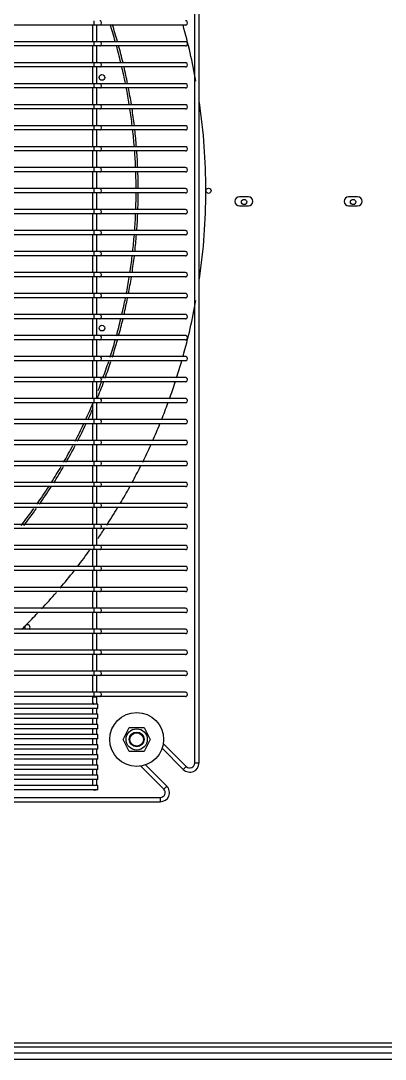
# Model space of a CAD drawing. Header units: metres. Extents: x -367 to 374, y -238 to 224.
# Drawn here: x 358.765 to 359.022, y 198.29 to 199.024 of the extents above; entities that cross this region are included whole.
import ezdxf
from ezdxf.enums import TextEntityAlignment as Align

# ---------------------------------------------------------------- set-up
doc = ezdxf.new("R2010")
doc.units = ezdxf.units.M
for name, color, linetype in [('ELE-ALIMENTADORES', 160, 'Continuous'), ('LA_BAU_BASES GERAIS_R00$0$ARQ-XREF-ATT', 8, 'Continuous'), ('LA_BAU_BASES GERAIS_R00$0$BASE', 253, 'Continuous'), ('LA_BAU_BASES GERAIS_R00$0$dutos', 31, 'Continuous')]:
    doc.layers.add(name, color=color, linetype=linetype)
doc.styles.add('LA_BAU_BASES GERAIS_R00$0$R60-125-RS', font='romans.shx', dxfattribs={"height": 0.19})
doc.styles.add('LA_BAU_BASES GERAIS_R00$0$R80-100-RS', font='romans.shx', dxfattribs={"height": 0.203})

# ---------------------------------------------------------------- blocks, each defined once
blk = doc.blocks.new('LA_BAU_BASES GERAIS_R00$0$A$C2E3D5B4E')
at = {"layer": 'LA_BAU_BASES GERAIS_R00$0$dutos', "color": 251}
for p, q in [((-7.86192, 20.54946), (-7.86192, 21.35734)), ((-7.85892, 20.54946), (-7.85892, 21.35734)), ((-7.93292, 21.07064), (-7.93292, 21.07364)), ((-7.86838, 21.07064), (-8.71432, 21.07064)), ((-7.93392, 21.05882), (-7.93392, 21.07064)), ((-7.93092, 21.05882), (-7.93092, 21.07064)), ((-7.86838, 21.05882), (-8.71432, 21.05882)), ((-7.93292, 21.05582), (-7.93292, 21.05882)), ((-7.86838, 21.05582), (-8.71432, 21.05582)), ((-7.93392, 21.044), (-7.93392, 21.05582)), ((-7.93092, 21.044), (-7.93092, 21.05582)), ((-7.86838, 21.044), (-8.71432, 21.044)), ((-7.93292, 21.041), (-7.93292, 21.044)), ((-7.86838, 21.041), (-8.71432, 21.041)), ((-7.93392, 21.02918), (-7.93392, 21.041)), ((-7.93092, 21.02918), (-7.93092, 21.041)), ((-7.86838, 21.02918), (-8.71432, 21.02918)), ((-7.93292, 21.02618), (-7.93292, 21.02918)), ((-7.86838, 21.02618), (-8.71432, 21.02618)), ((-7.93392, 21.01436), (-7.93392, 21.02618)), ((-7.93092, 21.01436), (-7.93092, 21.02618)), ((-7.86838, 21.01436), (-8.71432, 21.01436)), ((-7.93292, 21.01136), (-7.93292, 21.01436)), ((-7.86838, 21.01136), (-8.71432, 21.01136)), ((-7.93392, 20.99954), (-7.93392, 21.01136)), ((-7.93092, 20.99954), (-7.93092, 21.01136)), ((-7.86838, 20.99954), (-8.71432, 20.99954)), ((-7.93292, 20.99654), (-7.93292, 20.99954)), ((-7.86838, 20.99654), (-8.71432, 20.99654)), ((-7.93392, 20.98472), (-7.93392, 20.99654)), ((-7.93092, 20.98472), (-7.93092, 20.99654)), ((-7.86838, 20.98472), (-8.71432, 20.98472)), ((-7.93292, 20.98172), (-7.93292, 20.98472)), ((-7.86838, 20.98172), (-8.71432, 20.98172)), ((-7.93392, 20.9699), (-7.93392, 20.98172)), ((-7.93092, 20.9699), (-7.93092, 20.98172)), ((-7.86838, 20.9699), (-8.71432, 20.9699)), ((-7.93292, 20.9669), (-7.93292, 20.9699)), ((-7.86838, 20.9669), (-8.71432, 20.9669)), ((-7.93392, 20.95508), (-7.93392, 20.9669)), ((-7.93092, 20.95508), (-7.93092, 20.9669)), ((-7.86838, 20.95508), (-8.71432, 20.95508)), ((-7.93292, 20.95208), (-7.93292, 20.95508)), ((-7.86838, 20.95208), (-8.71432, 20.95208)), ((-7.93392, 20.94026), (-7.93392, 20.95208)), ((-7.93092, 20.94026), (-7.93092, 20.95208)), ((-7.82402, 20.94923), (-7.83042, 20.94923)), ((-7.74702, 20.94923), (-7.75342, 20.94923)), ((-7.86838, 20.94026), (-8.71432, 20.94026)), ((-7.93292, 20.93726), (-7.93292, 20.94026)), ((-7.83042, 20.94293), (-7.82402, 20.94293)), ((-7.75342, 20.94293), (-7.74702, 20.94293)), ((-7.86838, 20.93726), (-8.71432, 20.93726)), ((-7.93392, 20.92544), (-7.93392, 20.93726)), ((-7.93092, 20.92544), (-7.93092, 20.93726)), ((-7.86838, 20.92544), (-8.71432, 20.92544)), ((-7.93292, 20.92244), (-7.93292, 20.92544)), ((-7.86838, 20.92244), (-8.71432, 20.92244)), ((-7.93392, 20.91062), (-7.93392, 20.92244)), ((-7.93092, 20.91062), (-7.93092, 20.92244)), ((-7.86838, 20.91062), (-8.71432, 20.91062)), ((-7.93292, 20.90762), (-7.93292, 20.91062)), ((-7.86838, 20.90762), (-8.71432, 20.90762)), ((-7.93392, 20.8958), (-7.93392, 20.90762)), ((-7.93092, 20.8958), (-7.93092, 20.90762)), ((-7.86838, 20.8958), (-8.71432, 20.8958)), ((-7.93292, 20.8928), (-7.93292, 20.8958)), ((-7.86838, 20.8928), (-8.71432, 20.8928)), ((-7.93392, 20.88098), (-7.93392, 20.8928)), ((-7.93092, 20.88098), (-7.93092, 20.8928)), ((-7.86838, 20.88098), (-8.71432, 20.88098)), ((-7.93292, 20.87798), (-7.93292, 20.88098)), ((-7.86838, 20.87798), (-8.71432, 20.87798)), ((-7.93392, 20.86616), (-7.93392, 20.87798)), ((-7.93092, 20.86616), (-7.93092, 20.87798)), ((-7.86838, 20.86616), (-8.71432, 20.86616)), ((-7.93292, 20.86316), (-7.93292, 20.86616)), ((-7.86838, 20.86316), (-8.71432, 20.86316)), ((-7.93392, 20.85134), (-7.93392, 20.86316)), ((-7.93092, 20.85134), (-7.93092, 20.86316)), ((-7.86838, 20.85134), (-8.71432, 20.85134)), ((-7.93292, 20.84834), (-7.93292, 20.85134)), ((-7.86838, 20.84834), (-8.71432, 20.84834)), ((-7.93392, 20.83652), (-7.93392, 20.84834)), ((-7.93092, 20.83652), (-7.93092, 20.84834)), ((-7.86838, 20.83652), (-8.71432, 20.83652)), ((-7.93292, 20.83352), (-7.93292, 20.83652)), ((-7.86838, 20.83352), (-8.71432, 20.83352)), ((-7.93392, 20.8217), (-7.93392, 20.83352)), ((-7.93092, 20.8217), (-7.93092, 20.83352)), ((-7.86838, 20.8217), (-8.71432, 20.8217)), ((-7.86838, 20.8187), (-8.71432, 20.8187)), ((-7.93392, 20.80688), (-7.93392, 20.8187)), ((-7.93292, 20.8187), (-7.93292, 20.8217)), ((-7.93092, 20.80688), (-7.93092, 20.8187)), ((-7.86838, 20.80688), (-8.71432, 20.80688)), ((-7.86838, 20.80388), (-8.71432, 20.80388)), ((-7.93392, 20.79206), (-7.93392, 20.80388)), ((-7.93292, 20.80388), (-7.93292, 20.80688)), ((-7.93092, 20.79206), (-7.93092, 20.80388)), ((-7.86838, 20.79206), (-8.71432, 20.79206)), ((-7.86838, 20.78906), (-8.71432, 20.78906)), ((-7.93392, 20.77724), (-7.93392, 20.78906)), ((-7.93292, 20.78906), (-7.93292, 20.79206)), ((-7.93092, 20.77724), (-7.93092, 20.78906)), ((-7.86838, 20.77724), (-8.71432, 20.77724)), ((-7.86838, 20.77424), (-8.71432, 20.77424)), ((-7.93392, 20.76242), (-7.93392, 20.77424)), ((-7.93292, 20.77424), (-7.93292, 20.77724)), ((-7.93092, 20.76242), (-7.93092, 20.77424)), ((-7.86838, 20.76242), (-8.71432, 20.76242)), ((-7.86838, 20.75942), (-8.71432, 20.75942)), ((-7.93392, 20.7476), (-7.93392, 20.75942)), ((-7.93292, 20.75942), (-7.93292, 20.76242)), ((-7.93092, 20.7476), (-7.93092, 20.75942)), ((-7.86838, 20.7476), (-8.71432, 20.7476)), ((-7.86838, 20.7446), (-8.71432, 20.7446)), ((-7.93392, 20.73278), (-7.93392, 20.7446)), ((-7.93292, 20.7446), (-7.93292, 20.7476)), ((-7.93092, 20.73278), (-7.93092, 20.7446)), ((-7.86838, 20.73278), (-8.71432, 20.73278)), ((-7.86838, 20.72978), (-8.71432, 20.72978)), ((-7.93392, 20.71796), (-7.93392, 20.72978)), ((-7.93292, 20.72978), (-7.93292, 20.73278)), ((-7.93092, 20.71796), (-7.93092, 20.72978)), ((-7.86838, 20.71796), (-8.71432, 20.71796)), ((-7.86838, 20.71496), (-8.71432, 20.71496)), ((-7.93392, 20.70314), (-7.93392, 20.71496)), ((-7.93292, 20.71496), (-7.93292, 20.71796)), ((-7.93092, 20.70314), (-7.93092, 20.71496)), ((-7.86838, 20.70314), (-8.71432, 20.70314)), ((-7.86838, 20.70014), (-8.71432, 20.70014)), ((-7.93392, 20.68832), (-7.93392, 20.70014)), ((-7.93292, 20.70014), (-7.93292, 20.70314)), ((-7.93092, 20.68832), (-7.93092, 20.70014)), ((-7.86838, 20.68832), (-8.71432, 20.68832)), ((-7.86838, 20.68532), (-8.71432, 20.68532)), ((-7.93392, 20.6735), (-7.93392, 20.68532)), ((-7.93292, 20.68532), (-7.93292, 20.68832)), ((-7.93092, 20.6735), (-7.93092, 20.68532)), ((-7.86838, 20.6735), (-8.71432, 20.6735)), ((-7.86838, 20.6705), (-8.71432, 20.6705)), ((-7.93392, 20.65868), (-7.93392, 20.6705)), ((-7.93292, 20.6705), (-7.93292, 20.6735)), ((-7.93092, 20.65868), (-7.93092, 20.6705)), ((-7.86838, 20.65868), (-8.71432, 20.65868)), ((-7.86838, 20.65568), (-8.71432, 20.65568)), ((-7.93392, 20.64386), (-7.93392, 20.65568)), ((-7.93292, 20.65568), (-7.93292, 20.65868)), ((-7.93092, 20.64386), (-7.93092, 20.65568)), ((-7.86838, 20.64386), (-8.71432, 20.64386)), ((-7.86838, 20.64086), (-8.71432, 20.64086)), ((-7.93392, 20.62904), (-7.93392, 20.64086)), ((-7.93292, 20.64086), (-7.93292, 20.64386)), ((-7.93092, 20.62904), (-7.93092, 20.64086)), ((-7.86838, 20.62904), (-8.71432, 20.62904)), ((-7.86838, 20.62604), (-8.71432, 20.62604)), ((-7.93392, 20.61422), (-7.93392, 20.62604)), ((-7.93292, 20.62604), (-7.93292, 20.62904)), ((-7.93092, 20.61422), (-7.93092, 20.62604)), ((-7.86838, 20.61422), (-8.71432, 20.61422)), ((-7.86838, 20.61122), (-8.71432, 20.61122)), ((-7.93392, 20.5994), (-7.93392, 20.61122)), ((-7.93292, 20.61122), (-7.93292, 20.61422)), ((-7.93092, 20.5994), (-7.93092, 20.61122)), ((-7.86838, 20.5994), (-8.71432, 20.5994)), ((-7.86838, 20.5964), (-8.71432, 20.5964)), ((-7.93392, 20.59102), (-7.93392, 20.5964)), ((-7.93392, 20.59608), (-7.93092, 20.59608)), ((-7.93292, 20.5964), (-7.93292, 20.5994)), ((-7.93092, 20.59102), (-7.93092, 20.5964)), ((-7.93042, 20.59102), (-8.65042, 20.59102)), ((-7.93042, 20.58802), (-8.65042, 20.58802)), ((-7.93392, 20.58384), (-7.93392, 20.58802)), ((-7.93092, 20.58383), (-7.93092, 20.58802)), ((-7.93042, 20.58803), (-7.93042, 20.59102)), ((-7.93042, 20.58384), (-8.65042, 20.58384)), ((-7.93042, 20.58084), (-8.65042, 20.58084)), ((-7.93392, 20.57665), (-7.93392, 20.58084)), ((-7.93092, 20.57665), (-7.93092, 20.58084)), ((-7.93042, 20.58084), (-7.93042, 20.58383)), ((-7.93042, 20.57665), (-8.65042, 20.57665)), ((-7.93042, 20.57365), (-8.65042, 20.57365)), ((-7.93392, 20.56947), (-7.93392, 20.57365)), ((-7.93092, 20.56946), (-7.93092, 20.57365)), ((-7.93042, 20.57366), (-7.93042, 20.57665)), ((-7.91237, 20.56608), (-7.90824, 20.57458)), ((-7.90824, 20.57458), (-7.8976, 20.57458)), ((-7.8976, 20.57458), (-7.89347, 20.56608)), ((-7.93042, 20.56947), (-8.65042, 20.56947)), ((-7.93042, 20.56647), (-8.65042, 20.56647)), ((-7.93392, 20.56228), (-7.93392, 20.56647)), ((-7.93092, 20.56228), (-7.93092, 20.56647)), ((-7.93042, 20.56647), (-7.93042, 20.56946)), ((-7.90824, 20.55758), (-7.91237, 20.56608)), ((-7.89347, 20.56608), (-7.8976, 20.55758)), ((-7.93042, 20.56228), (-8.65042, 20.56228)), ((-7.93042, 20.55928), (-8.65042, 20.55928)), ((-7.93392, 20.5551), (-7.93392, 20.55928)), ((-7.93092, 20.55509), (-7.93092, 20.55928)), ((-7.93042, 20.55929), (-7.93042, 20.56228)), ((-7.88499, 20.55983), (-7.87001, 20.54486)), ((-7.88415, 20.56323), (-7.86789, 20.54698)), ((-7.93042, 20.5551), (-8.65042, 20.5551)), ((-7.93042, 20.5521), (-8.65042, 20.5521)), ((-7.93392, 20.54791), (-7.93392, 20.5521)), ((-7.93092, 20.54791), (-7.93092, 20.5521)), ((-7.93042, 20.5521), (-7.93042, 20.55509)), ((-7.8976, 20.55758), (-7.90824, 20.55758)), ((-7.93042, 20.54791), (-8.65042, 20.54791)), ((-7.93042, 20.54491), (-8.65042, 20.54491)), ((-7.93392, 20.54073), (-7.93392, 20.54491)), ((-7.93092, 20.54072), (-7.93092, 20.54491)), ((-7.93042, 20.54492), (-7.93042, 20.54791)), ((-7.88382, 20.53106), (-7.90007, 20.54731)), ((-7.8817, 20.53318), (-7.89667, 20.54815)), ((-7.86789, 20.54698), (-7.87001, 20.54486)), ((-7.86192, 20.54946), (-7.85892, 20.54946)), ((-7.93042, 20.54073), (-8.65042, 20.54073)), ((-7.93042, 20.53773), (-8.65042, 20.53773)), ((-7.93392, 20.53354), (-7.93392, 20.53773)), ((-7.93092, 20.53354), (-7.93092, 20.53773)), ((-7.93042, 20.53773), (-7.93042, 20.54072)), ((-7.93042, 20.53354), (-8.65042, 20.53354)), ((-7.93042, 20.53054), (-8.65042, 20.53054)), ((-7.93242, 20.53023), (-7.93154, 20.53048)), ((-7.93042, 20.53055), (-7.93042, 20.53354)), ((-7.88382, 20.53106), (-7.8817, 20.53318)), ((-8.69418, 20.52508), (-7.88629, 20.52508)), ((-8.69418, 20.52208), (-7.88629, 20.52208)), ((-7.88629, 20.52508), (-7.88629, 20.52208)), ((-6.6928, 20.35155), (-8.8828, 20.35155)), ((-8.88025, 20.349), (-6.69535, 20.349)), ((-8.88025, 20.34022), (-6.69535, 20.34022)), ((-6.74125, 20.34455), (-8.78125, 20.34455))]:
    blk.add_line(p, q, dxfattribs=at)
for points in [[(-7.92767, 21.07214), (-7.92792, 21.07302), (-7.92858, 21.07357), (-7.92898, 21.07364)], [(-7.92898, 21.07064), (-7.92858, 21.07071), (-7.92792, 21.07126), (-7.92767, 21.07214)], [(-7.86707, 21.07214), (-7.86732, 21.07302), (-7.86798, 21.07357), (-7.86838, 21.07364)], [(-7.86838, 21.07065), (-7.86798, 21.07071), (-7.86732, 21.07126), (-7.86707, 21.07214)], [(-7.92767, 21.05732), (-7.92792, 21.0582), (-7.92858, 21.05875), (-7.92898, 21.05882)], [(-7.92898, 21.05582), (-7.92858, 21.05589), (-7.92792, 21.05644), (-7.92767, 21.05732)], [(-7.86707, 21.05732), (-7.86732, 21.0582), (-7.86798, 21.05875), (-7.86838, 21.05882)], [(-7.86838, 21.05583), (-7.86798, 21.05589), (-7.86732, 21.05644), (-7.86707, 21.05732)], [(-7.92767, 21.0425), (-7.92792, 21.04338), (-7.92858, 21.04393), (-7.92898, 21.044)], [(-7.92898, 21.041), (-7.92858, 21.04107), (-7.92792, 21.04162), (-7.92767, 21.0425)], [(-7.86707, 21.0425), (-7.86732, 21.04338), (-7.86798, 21.04393), (-7.86838, 21.044)], [(-7.86838, 21.04101), (-7.86798, 21.04107), (-7.86732, 21.04162), (-7.86707, 21.0425)], [(-7.92767, 21.02768), (-7.92792, 21.02856), (-7.92858, 21.02911), (-7.92898, 21.02918)], [(-7.92898, 21.02618), (-7.92858, 21.02625), (-7.92792, 21.0268), (-7.92767, 21.02768)], [(-7.86707, 21.02768), (-7.86732, 21.02856), (-7.86798, 21.02911), (-7.86838, 21.02918)], [(-7.86838, 21.02619), (-7.86798, 21.02625), (-7.86732, 21.0268), (-7.86707, 21.02768)], [(-7.92767, 21.01286), (-7.92792, 21.01374), (-7.92858, 21.01429), (-7.92898, 21.01436)], [(-7.92898, 21.01136), (-7.92858, 21.01143), (-7.92792, 21.01198), (-7.92767, 21.01286)], [(-7.86707, 21.01286), (-7.86732, 21.01374), (-7.86798, 21.01429), (-7.86838, 21.01436)], [(-7.86838, 21.01137), (-7.86798, 21.01143), (-7.86732, 21.01198), (-7.86707, 21.01286)], [(-7.92767, 20.99804), (-7.92792, 20.99892), (-7.92858, 20.99947), (-7.92898, 20.99954)], [(-7.92898, 20.99654), (-7.92858, 20.99661), (-7.92792, 20.99716), (-7.92767, 20.99804)], [(-7.86707, 20.99804), (-7.86732, 20.99892), (-7.86798, 20.99947), (-7.86838, 20.99954)], [(-7.86838, 20.99655), (-7.86798, 20.99661), (-7.86732, 20.99716), (-7.86707, 20.99804)], [(-7.92767, 20.98322), (-7.92792, 20.9841), (-7.92858, 20.98465), (-7.92898, 20.98472)], [(-7.92898, 20.98172), (-7.92858, 20.98179), (-7.92792, 20.98234), (-7.92767, 20.98322)], [(-7.86707, 20.98322), (-7.86732, 20.9841), (-7.86798, 20.98465), (-7.86838, 20.98472)], [(-7.86838, 20.98173), (-7.86798, 20.98179), (-7.86732, 20.98234), (-7.86707, 20.98322)], [(-7.92767, 20.9684), (-7.92792, 20.96928), (-7.92858, 20.96983), (-7.92898, 20.9699)], [(-7.92898, 20.9669), (-7.92858, 20.96697), (-7.92792, 20.96752), (-7.92767, 20.9684)], [(-7.86707, 20.9684), (-7.86732, 20.96928), (-7.86798, 20.96983), (-7.86838, 20.9699)], [(-7.86838, 20.96691), (-7.86798, 20.96697), (-7.86732, 20.96752), (-7.86707, 20.9684)], [(-7.92767, 20.95358), (-7.92792, 20.95446), (-7.92858, 20.95501), (-7.92898, 20.95508)], [(-7.86707, 20.95358), (-7.86732, 20.95446), (-7.86798, 20.95501), (-7.86838, 20.95508)], [(-7.92898, 20.95208), (-7.92858, 20.95215), (-7.92792, 20.9527), (-7.92767, 20.95358)], [(-7.86838, 20.95209), (-7.86798, 20.95215), (-7.86732, 20.9527), (-7.86707, 20.95358)], [(-7.92767, 20.93876), (-7.92792, 20.93964), (-7.92858, 20.94019), (-7.92898, 20.94026)], [(-7.86707, 20.93876), (-7.86732, 20.93964), (-7.86798, 20.94019), (-7.86838, 20.94026)], [(-7.92898, 20.93726), (-7.92858, 20.93733), (-7.92792, 20.93788), (-7.92767, 20.93876)], [(-7.86838, 20.93727), (-7.86798, 20.93733), (-7.86732, 20.93788), (-7.86707, 20.93876)], [(-7.92767, 20.92394), (-7.92792, 20.92482), (-7.92858, 20.92537), (-7.92898, 20.92544)], [(-7.86707, 20.92394), (-7.86732, 20.92482), (-7.86798, 20.92537), (-7.86838, 20.92544)], [(-7.92898, 20.92244), (-7.92858, 20.92251), (-7.92792, 20.92306), (-7.92767, 20.92394)], [(-7.86838, 20.92245), (-7.86798, 20.92251), (-7.86732, 20.92306), (-7.86707, 20.92394)], [(-7.92767, 20.90912), (-7.92792, 20.91), (-7.92858, 20.91055), (-7.92898, 20.91062)], [(-7.86707, 20.90912), (-7.86732, 20.91), (-7.86798, 20.91055), (-7.86838, 20.91062)], [(-7.92898, 20.90762), (-7.92858, 20.90769), (-7.92792, 20.90824), (-7.92767, 20.90912)], [(-7.86838, 20.90763), (-7.86798, 20.90769), (-7.86732, 20.90824), (-7.86707, 20.90912)], [(-7.92767, 20.8943), (-7.92792, 20.89518), (-7.92858, 20.89573), (-7.92898, 20.8958)], [(-7.86707, 20.8943), (-7.86732, 20.89518), (-7.86798, 20.89573), (-7.86838, 20.8958)], [(-7.92898, 20.8928), (-7.92858, 20.89287), (-7.92792, 20.89342), (-7.92767, 20.8943)], [(-7.86838, 20.89281), (-7.86798, 20.89287), (-7.86732, 20.89342), (-7.86707, 20.8943)], [(-7.92767, 20.87948), (-7.92792, 20.88036), (-7.92858, 20.88091), (-7.92898, 20.88098)], [(-7.86707, 20.87948), (-7.86732, 20.88036), (-7.86798, 20.88091), (-7.86838, 20.88098)], [(-7.92898, 20.87798), (-7.92858, 20.87805), (-7.92792, 20.8786), (-7.92767, 20.87948)], [(-7.86838, 20.87799), (-7.86798, 20.87805), (-7.86732, 20.8786), (-7.86707, 20.87948)], [(-7.92767, 20.86466), (-7.92792, 20.86554), (-7.92858, 20.86609), (-7.92898, 20.86616)], [(-7.86707, 20.86466), (-7.86732, 20.86554), (-7.86798, 20.86609), (-7.86838, 20.86616)], [(-7.92898, 20.86316), (-7.92858, 20.86323), (-7.92792, 20.86378), (-7.92767, 20.86466)], [(-7.86838, 20.86317), (-7.86798, 20.86323), (-7.86732, 20.86378), (-7.86707, 20.86466)], [(-7.92767, 20.84984), (-7.92792, 20.85072), (-7.92858, 20.85127), (-7.92898, 20.85134)], [(-7.86707, 20.84984), (-7.86732, 20.85072), (-7.86798, 20.85127), (-7.86838, 20.85134)], [(-7.92898, 20.84834), (-7.92858, 20.84841), (-7.92792, 20.84896), (-7.92767, 20.84984)], [(-7.86838, 20.84835), (-7.86798, 20.84841), (-7.86732, 20.84896), (-7.86707, 20.84984)], [(-7.92767, 20.83502), (-7.92792, 20.8359), (-7.92858, 20.83645), (-7.92898, 20.83652)], [(-7.86707, 20.83502), (-7.86732, 20.8359), (-7.86798, 20.83645), (-7.86838, 20.83652)], [(-7.92898, 20.83352), (-7.92858, 20.83359), (-7.92792, 20.83414), (-7.92767, 20.83502)], [(-7.86838, 20.83353), (-7.86798, 20.83359), (-7.86732, 20.83414), (-7.86707, 20.83502)], [(-7.92767, 20.8202), (-7.92792, 20.82108), (-7.92858, 20.82163), (-7.92898, 20.8217)], [(-7.92898, 20.8187), (-7.92858, 20.81877), (-7.92792, 20.81932), (-7.92767, 20.8202)], [(-7.86707, 20.8202), (-7.86732, 20.82108), (-7.86798, 20.82163), (-7.86838, 20.8217)], [(-7.86838, 20.81871), (-7.86798, 20.81877), (-7.86732, 20.81932), (-7.86707, 20.8202)], [(-7.92767, 20.80538), (-7.92792, 20.80626), (-7.92858, 20.80681), (-7.92898, 20.80688)], [(-7.92898, 20.80388), (-7.92858, 20.80395), (-7.92792, 20.8045), (-7.92767, 20.80538)], [(-7.86707, 20.80538), (-7.86732, 20.80626), (-7.86798, 20.80681), (-7.86838, 20.80688)], [(-7.86838, 20.80389), (-7.86798, 20.80395), (-7.86732, 20.8045), (-7.86707, 20.80538)], [(-7.92767, 20.79056), (-7.92792, 20.79144), (-7.92858, 20.79199), (-7.92898, 20.79206)], [(-7.92898, 20.78906), (-7.92858, 20.78913), (-7.92792, 20.78968), (-7.92767, 20.79056)], [(-7.86707, 20.79056), (-7.86732, 20.79144), (-7.86798, 20.79199), (-7.86838, 20.79206)], [(-7.86838, 20.78907), (-7.86798, 20.78913), (-7.86732, 20.78968), (-7.86707, 20.79056)], [(-7.92767, 20.77574), (-7.92792, 20.77662), (-7.92858, 20.77717), (-7.92898, 20.77724)], [(-7.92898, 20.77424), (-7.92858, 20.77431), (-7.92792, 20.77486), (-7.92767, 20.77574)], [(-7.86707, 20.77574), (-7.86732, 20.77662), (-7.86798, 20.77717), (-7.86838, 20.77724)], [(-7.86838, 20.77425), (-7.86798, 20.77431), (-7.86732, 20.77486), (-7.86707, 20.77574)], [(-7.92767, 20.76092), (-7.92792, 20.7618), (-7.92858, 20.76235), (-7.92898, 20.76242)], [(-7.92898, 20.75942), (-7.92858, 20.75949), (-7.92792, 20.76004), (-7.92767, 20.76092)], [(-7.86707, 20.76092), (-7.86732, 20.7618), (-7.86798, 20.76235), (-7.86838, 20.76242)], [(-7.86838, 20.75943), (-7.86798, 20.75949), (-7.86732, 20.76004), (-7.86707, 20.76092)], [(-7.92767, 20.7461), (-7.92792, 20.74698), (-7.92858, 20.74753), (-7.92898, 20.7476)], [(-7.92898, 20.7446), (-7.92858, 20.74467), (-7.92792, 20.74522), (-7.92767, 20.7461)], [(-7.86707, 20.7461), (-7.86732, 20.74698), (-7.86798, 20.74753), (-7.86838, 20.7476)], [(-7.86838, 20.74461), (-7.86798, 20.74467), (-7.86732, 20.74522), (-7.86707, 20.7461)], [(-7.92767, 20.73128), (-7.92792, 20.73216), (-7.92858, 20.73271), (-7.92898, 20.73278)], [(-7.92898, 20.72978), (-7.92858, 20.72985), (-7.92792, 20.7304), (-7.92767, 20.73128)], [(-7.86707, 20.73128), (-7.86732, 20.73216), (-7.86798, 20.73271), (-7.86838, 20.73278)], [(-7.86838, 20.72979), (-7.86798, 20.72985), (-7.86732, 20.7304), (-7.86707, 20.73128)], [(-7.92767, 20.71646), (-7.92792, 20.71734), (-7.92858, 20.71789), (-7.92898, 20.71796)], [(-7.92898, 20.71496), (-7.92858, 20.71503), (-7.92792, 20.71558), (-7.92767, 20.71646)], [(-7.86707, 20.71646), (-7.86732, 20.71734), (-7.86798, 20.71789), (-7.86838, 20.71796)], [(-7.86838, 20.71497), (-7.86798, 20.71503), (-7.86732, 20.71558), (-7.86707, 20.71646)], [(-7.92767, 20.70164), (-7.92792, 20.70252), (-7.92858, 20.70307), (-7.92898, 20.70314)], [(-7.92898, 20.70014), (-7.92858, 20.70021), (-7.92792, 20.70076), (-7.92767, 20.70164)], [(-7.86707, 20.70164), (-7.86732, 20.70252), (-7.86798, 20.70307), (-7.86838, 20.70314)], [(-7.86838, 20.70015), (-7.86798, 20.70021), (-7.86732, 20.70076), (-7.86707, 20.70164)], [(-7.92767, 20.68682), (-7.92792, 20.6877), (-7.92858, 20.68825), (-7.92898, 20.68832)], [(-7.92898, 20.68532), (-7.92858, 20.68539), (-7.92792, 20.68594), (-7.92767, 20.68682)], [(-7.86707, 20.68682), (-7.86732, 20.6877), (-7.86798, 20.68825), (-7.86838, 20.68832)], [(-7.86838, 20.68533), (-7.86798, 20.68539), (-7.86732, 20.68594), (-7.86707, 20.68682)], [(-7.92767, 20.672), (-7.92792, 20.67288), (-7.92858, 20.67343), (-7.92898, 20.6735)], [(-7.92898, 20.6705), (-7.92858, 20.67057), (-7.92792, 20.67112), (-7.92767, 20.672)], [(-7.86707, 20.672), (-7.86732, 20.67288), (-7.86798, 20.67343), (-7.86838, 20.6735)], [(-7.86838, 20.67051), (-7.86798, 20.67057), (-7.86732, 20.67112), (-7.86707, 20.672)], [(-7.92767, 20.65718), (-7.92792, 20.65806), (-7.92858, 20.65861), (-7.92898, 20.65868)], [(-7.92898, 20.65568), (-7.92858, 20.65575), (-7.92792, 20.6563), (-7.92767, 20.65718)], [(-7.86707, 20.65718), (-7.86732, 20.65806), (-7.86798, 20.65861), (-7.86838, 20.65868)], [(-7.86838, 20.65569), (-7.86798, 20.65575), (-7.86732, 20.6563), (-7.86707, 20.65718)], [(-7.92767, 20.64236), (-7.92792, 20.64324), (-7.92858, 20.64379), (-7.92898, 20.64386)], [(-7.92898, 20.64086), (-7.92858, 20.64093), (-7.92792, 20.64148), (-7.92767, 20.64236)], [(-7.86707, 20.64236), (-7.86732, 20.64324), (-7.86798, 20.64379), (-7.86838, 20.64386)], [(-7.86838, 20.64087), (-7.86798, 20.64093), (-7.86732, 20.64148), (-7.86707, 20.64236)], [(-7.92767, 20.62754), (-7.92792, 20.62842), (-7.92858, 20.62897), (-7.92898, 20.62904)], [(-7.92898, 20.62604), (-7.92858, 20.62611), (-7.92792, 20.62666), (-7.92767, 20.62754)], [(-7.86707, 20.62754), (-7.86732, 20.62842), (-7.86798, 20.62897), (-7.86838, 20.62904)], [(-7.86838, 20.62605), (-7.86798, 20.62611), (-7.86732, 20.62666), (-7.86707, 20.62754)], [(-7.92767, 20.61272), (-7.92792, 20.6136), (-7.92858, 20.61415), (-7.92898, 20.61422)], [(-7.92898, 20.61122), (-7.92858, 20.61129), (-7.92792, 20.61184), (-7.92767, 20.61272)], [(-7.86707, 20.61272), (-7.86732, 20.6136), (-7.86798, 20.61415), (-7.86838, 20.61422)], [(-7.86838, 20.61123), (-7.86798, 20.61129), (-7.86732, 20.61184), (-7.86707, 20.61272)], [(-7.92767, 20.5979), (-7.92792, 20.59878), (-7.92858, 20.59933), (-7.92898, 20.5994)], [(-7.92898, 20.5964), (-7.92858, 20.59647), (-7.92792, 20.59702), (-7.92767, 20.5979)], [(-7.86707, 20.5979), (-7.86732, 20.59878), (-7.86798, 20.59933), (-7.86838, 20.5994)], [(-7.86838, 20.59641), (-7.86798, 20.59647), (-7.86732, 20.59702), (-7.86707, 20.5979)], [(-7.93392, 20.59215), (-7.93385, 20.59174), (-7.9333, 20.59108), (-7.93308, 20.59102)], [(-7.93149, 20.59114), (-7.93099, 20.59174), (-7.93092, 20.59215)], [(-7.93335, 20.53054), (-7.9333, 20.53048), (-7.93242, 20.53023)]]:
    blk.add_lwpolyline(points, dxfattribs=at)
for centre, radius in [((-7.92739, 21.0336), 0.002), ((-7.8523, 20.95358), 0.00185), ((-7.82715, 20.94566), 0.00185), ((-7.75025, 20.94566), 0.00185), ((-7.92739, 20.8566), 0.002), ((-7.90292, 20.56608), 0.019), ((-7.90292, 20.56608), 0.0075), ((-7.90292, 20.56608), 0.0052), ((-7.90292, 20.56608), 0.00476)]:
    blk.add_circle(centre, radius, dxfattribs=at)
for centre, radius, start, end in [((-8.2883, 20.95358), 0.385, 15.90043, 17.76208), ((-8.2883, 20.95358), 0.38649, 15.83632, 17.69078), ((-8.2883, 20.95358), 0.43418, 10.26814, 15.65185), ((-8.2883, 20.95358), 0.385, 13.59254, 15.4279), ((-8.2883, 20.95358), 0.38649, 13.53973, 15.36562), ((-8.2883, 20.95358), 0.385, 11.35428, 13.13944), ((-8.2883, 20.95358), 0.38649, 11.31012, 13.08838), ((-8.2883, 20.95358), 0.385, 9.116, 10.9012), ((-8.2883, 20.95358), 0.38649, 9.08049, 10.85879), ((-8.2883, 20.95358), 0.43418, 0.04426, 8.24093), ((-8.2883, 20.95358), 0.385, 6.87739, 8.66287), ((-8.2883, 20.95358), 0.38649, 6.85054, 8.62912), ((-8.2883, 20.95358), 0.385, 4.63964, 6.42417), ((-8.2883, 20.95358), 0.38649, 4.62171, 6.39907), ((-8.2883, 20.95358), 0.385, 2.43198, 4.19284), ((-8.2883, 20.95358), 0.38649, 2.42257, 4.17663), ((-8.2883, 20.95358), 0.385, 0.22358, 1.98497), ((-8.2883, 20.95358), 0.38649, 0.22272, 1.9773), ((-8.2883, 20.95358), 0.385, 358.01512, 359.77651), ((-8.2883, 20.95358), 0.38649, 358.0228, 359.77737), ((-8.2883, 20.95358), 0.43418, 351.75907, 359.95574), ((-7.83042, 20.94608), 0.00315, 90, 270), ((-7.82402, 20.94608), 0.00315, 270, 90), ((-7.75342, 20.94608), 0.00315, 90, 270), ((-7.74702, 20.94608), 0.00315, 270, 90), ((-8.2883, 20.95358), 0.385, 355.80725, 357.56811), ((-8.2883, 20.95358), 0.38649, 355.82346, 357.57752), ((-8.2883, 20.95358), 0.385, 353.57592, 355.36045), ((-8.2883, 20.95358), 0.38649, 353.60102, 355.37838), ((-8.2883, 20.95358), 0.385, 351.33722, 353.1227), ((-8.2883, 20.95358), 0.38649, 351.37097, 353.14955), ((-8.2883, 20.95358), 0.385, 349.0989, 350.8841), ((-8.2883, 20.95358), 0.38649, 349.1413, 350.9196), ((-8.2883, 20.95358), 0.385, 346.86065, 348.64581), ((-8.2883, 20.95358), 0.38649, 346.91172, 348.68997), ((-8.2883, 20.95358), 0.43418, 344.34823, 349.73186), ((-8.2883, 20.95358), 0.385, 344.57219, 346.40755), ((-8.2883, 20.95358), 0.38649, 344.63447, 346.46037), ((-8.2883, 20.95358), 0.385, 342.23802, 344.09967), ((-8.2883, 20.95358), 0.38649, 342.30932, 344.16377), ((-8.2883, 20.95358), 0.385, 339.90382, 341.76552), ((-8.2883, 20.95358), 0.38649, 339.98416, 341.83865), ((-8.2883, 20.95358), 0.43418, 342.28146, 343.93034), ((-8.2883, 20.95358), 0.38649, 337.65853, 339.51344), ((-8.2883, 20.95358), 0.385, 338.52223, 339.42909), ((-8.2883, 20.95358), 0.43418, 340.21193, 341.86258), ((-8.2883, 20.95358), 0.385, 335.15274, 337.09643), ((-8.2883, 20.95358), 0.43418, 338.145, 339.79314), ((-8.2883, 20.95358), 0.38649, 335.25854, 336.51613), ((-8.2883, 20.95358), 0.385, 332.64208, 334.64459), ((-8.2883, 20.95358), 0.38649, 332.75763, 334.75236), ((-8.2883, 20.95358), 0.43418, 336.00238, 337.72739), ((-8.2883, 20.95358), 0.385, 330.13095, 332.13376), ((-8.2883, 20.95358), 0.38649, 330.25621, 332.25128), ((-8.2883, 20.95358), 0.43418, 333.81849, 335.56063), ((-8.2883, 20.95358), 0.385, 327.62026, 329.62265), ((-8.2883, 20.95358), 0.38649, 327.75519, 329.74987), ((-8.2883, 20.95358), 0.43418, 331.63436, 333.37617), ((-8.2883, 20.95358), 0.385, 324.91129, 327.11216), ((-8.2883, 20.95358), 0.38649, 325.07254, 327.24904), ((-8.2883, 20.95358), 0.43418, 329.41169, 331.19277), ((-8.2883, 20.95358), 0.385, 322.11307, 324.3448), ((-8.2883, 20.95358), 0.38649, 322.28511, 324.50823), ((-8.2883, 20.95358), 0.43418, 327.05825, 328.93589), ((-8.2883, 20.95358), 0.43418, 325.56957, 326.74146), ((-8.2883, 20.95358), 0.43418, 322.33263, 324.22562), ((-8.2883, 20.95358), 0.43418, 319.73719, 321.80743), ((-8.2883, 20.95358), 0.43418, 317.13612, 319.21128), ((-8.2883, 20.95358), 0.43418, 315.04426, 316.60843), ((-8.2883, 20.95358), 0.43418, 314.45805, 314.95574), ((-7.98, 20.64528), 0.00185, 306.90222, 225), ((-7.86542, 20.54946), 0.0065, 225, 0), ((-7.86542, 20.54946), 0.0035, 225, 0), ((-7.88629, 20.52858), 0.0065, 270, 45), ((-7.88629, 20.52858), 0.0035, 270, 45)]:
    blk.add_arc(centre, radius, start, end, dxfattribs=at)
blk = doc.blocks.new('LA_BAU_BASES GERAIS_R00')
at = {"layer": 'LA_BAU_BASES GERAIS_R00$0$ARQ-XREF-ATT'}
blk.add_blockref('LA_BAU_BASES GERAIS_R00$0$A$C2E3D5B4E', (366.75, 177.95), dxfattribs=at)
at = {"layer": 'LA_BAU_BASES GERAIS_R00$0$BASE', "style": 'LA_BAU_BASES GERAIS_R00$0$R60-125-RS'}
for p in [(242.78157, 218.91916), (358.63657, 192.96416)]:
    blk.add_attdef('S', text='', height=0.19, rotation=90, dxfattribs=at).set_placement(p, align=Align.MIDDLE_CENTER)
at = {"layer": 'LA_BAU_BASES GERAIS_R00$0$BASE', "style": 'LA_BAU_BASES GERAIS_R00$0$R80-100-RS'}
blk.add_attdef('ACESSO', text='', height=0.203, dxfattribs=at).set_placement((365.92226, 191.98684), align=Align.TOP_CENTER)
at = {"layer": 'LA_BAU_BASES GERAIS_R00$0$BASE', "style": 'LA_BAU_BASES GERAIS_R00$0$R60-125-RS'}
blk.add_attdef('S', text='', height=0.19, dxfattribs=at).set_placement((266.11416, 180.91343), align=Align.MIDDLE_CENTER)

msp = doc.modelspace()

# ---------------------------------------------------------------- block references
at = {"layer": 'ELE-ALIMENTADORES', "color": 2}
msp.add_blockref('LA_BAU_BASES GERAIS_R00', (0, 0), dxfattribs=at)

doc.saveas('drawing.dxf')
